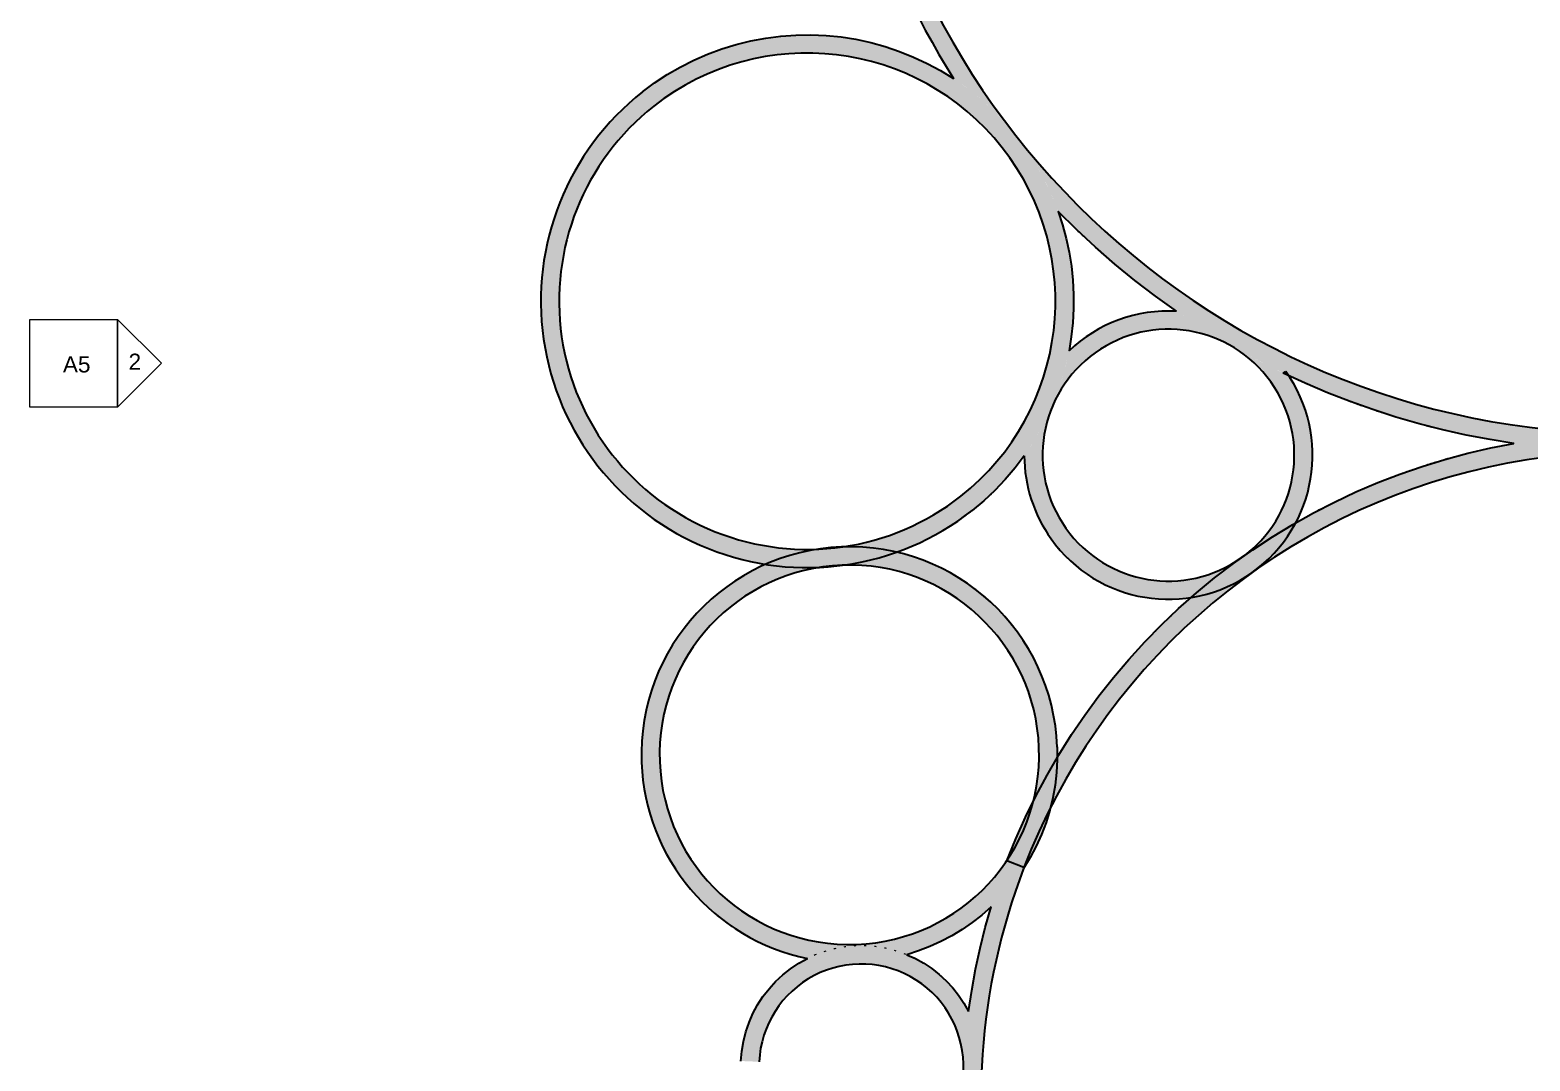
# Model space of a CAD drawing. Header units: inches. Extents: x -870 to 733, y -1250 to 961.
# Drawn here: x -870 to -48, y -378 to 187 of the extents above; entities that cross this region are included whole.
import ezdxf

# ---------------------------------------------------------------- set-up
doc = ezdxf.new("R2010")
doc.units = ezdxf.units.IN
doc.header["$MEASUREMENT"] = 0
for name, color, linetype, lineweight in [('A-ROOF', 132, 'Continuous', 13), ('A-WALL', 113, 'Continuous', 13), ('A-WALL-PATT', 111, 'Continuous', 13), ('G-ANNO-SYMB', 111, 'Continuous', 9)]:
    doc.layers.add(name, color=color, linetype=linetype, lineweight=lineweight)
doc.styles.add('Arial', font='arial.ttf', dxfattribs={"height": 8.851796})

# ---------------------------------------------------------------- blocks, each defined once
blk = doc.blocks.new('Elevation - Detail Number-164347-Level 1')
at = {"layer": 'G-ANNO-SYMB'}
for p, q in [((-0.25, -0.25), (-0.25, 0.25)), ((-0.25, 0.25), (0.25, 0.25)), ((0.25, 0.25), (0.25, -0.25)), ((0.25, -0.25), (-0.25, -0.25))]:
    blk.add_line(p, q, dxfattribs=at)
blk = doc.blocks.new('Elevation - Detail Number-164074-Level 1')
at = {"layer": 'G-ANNO-SYMB'}
for p, q in [((0, 0.25), (-0.25, 0)), ((0.25, 0), (0, 0.25)), ((-0.25, 0), (0.25, 0))]:
    blk.add_line(p, q, dxfattribs=at)

msp = doc.modelspace()

# ---------------------------------------------------------------- hatches: boundary and pattern name
at = {"layer": 'A-WALL-PATT'}
for points in [[(-56.94, -39.5), (-44.45, -37.54), (-31.91, -36.01), (-19.32, -34.92), (-6.7, -34.26), (5.93, -34.05), (-8.65, -33.8), (-23.21, -33.05), (-37.74, -31.81), (-52.21, -30.07), (-66.62, -27.84), (-80.95, -25.11), (-95.17, -21.9), (-109.27, -18.21), (-123.24, -14.04), (-137.06, -9.39), (-150.72, -4.27), (-164.19, 1.31), (-177.46, 7.34), (-190.52, 13.83), (-203.35, 20.76), (-215.93, 28.12), (-228.26, 35.9), (-240.31, 44.11), (-252.08, 52.72), (-263.54, 61.73), (-274.7, 71.12), (-285.52, 80.89), (-296, 91.02), (-306.14, 101.5), (-315.95, 112.38), (-325.3, 123.48), (-334.31, 134.95), (-342.92, 146.71), (-351.12, 158.77), (-358.91, 171.09), (-366.27, 183.68), (-373.2, 196.51), (-379.68, 209.57), (-385.72, 222.84), (-391.3, 236.31), (-396.42, 249.96), (-401.06, 263.78), (-405.24, 277.75), (-408.93, 291.86), (-412.14, 306.08), (-414.86, 320.4), (-417.09, 334.81), (-418.83, 349.29), (-420.07, 363.82), (-420.82, 378.38), (-421.07, 392.95), (-431.07, 392.95), (-430.83, 378.54), (-430.12, 364.14), (-428.93, 349.77), (-427.27, 335.45), (-425.14, 321.2), (-422.54, 307.02), (-419.47, 292.93), (-415.94, 278.95), (-411.95, 265.1), (-407.5, 251.38), (-402.61, 237.82), (-397.27, 224.43), (-391.49, 211.23), (-385.28, 198.22), (-378.64, 185.42), (-371.59, 172.85), (-364.12, 160.51), (-357.68, 156.03), (-351.02, 150.8), (-345.55, 146.05), (-339.91, 140.59), (-334.57, 134.83), (-329.55, 128.79), (-324.86, 122.49), (-320.51, 115.95), (-316.53, 109.19), (-312.91, 102.22), (-309.67, 95.06), (-306.82, 87.74), (-296.69, 77.69), (-286.23, 67.98), (-275.47, 58.61), (-264.4, 49.6), (-253.04, 40.96), (-241.41, 32.69), (-229.51, 24.8), (-217.36, 17.31), (-204.97, 10.22), (-192.36, 3.53), (-179.21, -2.88), (-166.52, -8.58), (-153.31, -14), (-139.94, -18.98), (-126.41, -23.52), (-112.74, -27.62), (-98.94, -31.28), (-85.03, -34.47), (-71.02, -37.22)], [(-353.94, -76.24), (-347.42, -70.79), (-341.23, -64.98), (-335.39, -58.81), (-329.92, -52.32), (-324.83, -45.51), (-320.15, -38.43), (-315.89, -31.08), (-312.06, -23.5), (-308.68, -15.71), (-305.76, -7.73), (-303.31, 0.4), (-301.33, 8.66), (-299.84, 17.02), (-298.84, 25.45), (-298.33, 33.93), (-298.31, 42.42), (-298.79, 50.9), (-299.76, 59.34), (-301.21, 67.7), (-303.16, 75.97), (-305.58, 84.11), (-308.46, 92.1), (-311.81, 99.9), (-315.61, 107.5), (-319.84, 114.86), (-324.49, 121.97), (-329.55, 128.79), (-335, 135.31), (-340.81, 141.5), (-346.98, 147.34), (-353.47, 152.81), (-360.44, 158), (-367.36, 162.58), (-374.71, 166.84), (-382.29, 170.67), (-390.08, 174.05), (-398.05, 176.97), (-406.19, 179.42), (-414.45, 181.39), (-422.81, 182.89), (-431.24, 183.89), (-439.72, 184.4), (-448.21, 184.42), (-456.69, 183.94), (-465.13, 182.97), (-473.49, 181.51), (-481.76, 179.57), (-489.9, 177.15), (-497.89, 174.26), (-505.69, 170.92), (-513.29, 167.12), (-520.65, 162.89), (-528.2, 157.91), (-534.58, 153.18), (-528.39, 145.32), (-521.79, 150.21), (-514.9, 154.68), (-507.76, 158.74), (-500.38, 162.35), (-492.8, 165.51), (-485.04, 168.21), (-477.13, 170.44), (-469.1, 172.18), (-460.98, 173.44), (-452.8, 174.2), (-444.59, 174.47), (-436.38, 174.24), (-428.2, 173.52), (-420.07, 172.3), (-412.04, 170.6), (-404.12, 168.41), (-396.34, 165.75), (-388.75, 162.62), (-381.35, 159.05), (-374.19, 155.03), (-367.28, 150.58), (-360.44, 145.56), (-354.32, 140.49), (-348.33, 134.87), (-342.68, 128.9), (-337.41, 122.61), (-332.48, 115.93), (-328.04, 109.11), (-323.99, 101.97), (-320.38, 94.59), (-317.21, 87.01), (-314.52, 79.25), (-312.29, 71.34), (-310.55, 63.31), (-309.29, 55.19), (-308.53, 47.01), (-308.26, 38.8), (-308.49, 30.59), (-309.21, 22.41), (-310.43, 14.28), (-312.13, 6.25), (-314.32, -1.67), (-316.98, -9.44), (-320.1, -17.04), (-323.68, -24.44), (-327.7, -31.6), (-332.48, -38.97), (-337, -45.14), (-342.24, -51.47), (-347.86, -57.46), (-353.82, -63.11), (-360.12, -68.38)], [(-440.31, -107.48), (-431.83, -107), (-423.39, -106.03), (-415.02, -104.57), (-406.76, -102.63), (-398.62, -100.21), (-390.63, -97.32), (-382.82, -93.98), (-375.23, -90.18), (-367.86, -85.95), (-360.44, -81.06), (-353.94, -76.24), (-360.12, -68.38), (-366.73, -73.27), (-373.62, -77.74), (-380.76, -81.8), (-388.4, -85.52), (-395.72, -88.57), (-403.48, -91.27), (-411.39, -93.5), (-419.42, -95.24), (-427.53, -96.5), (-435.71, -97.26), (-444.32, -97.52), (-452.14, -97.3), (-460.32, -96.58), (-468.44, -95.36), (-476.48, -93.66), (-484.4, -91.47), (-492.17, -88.81), (-499.77, -85.69), (-507.17, -82.11), (-514.33, -78.09), (-521.24, -73.65), (-528.2, -68.52), (-534.19, -63.55), (-540.19, -57.93), (-545.83, -51.96), (-551.11, -45.67), (-555.99, -39.06), (-560.47, -32.17), (-564.52, -25.03), (-568.14, -17.65), (-571.3, -10.07), (-574, -2.31), (-576.23, 5.6), (-577.97, 13.63), (-579.23, 21.75), (-579.99, 29.93), (-580.26, 38.14), (-580.03, 46.35), (-579.31, 54.53), (-578.09, 62.66), (-576.39, 70.69), (-574.2, 78.61), (-571.54, 86.38), (-568.41, 93.98), (-564.83, 101.38), (-560.82, 108.54), (-556.37, 115.45), (-551.52, 122.08), (-546.28, 128.4), (-540.66, 134.4), (-534.69, 140.05), (-528.39, 145.32), (-534.58, 153.18), (-541.1, 147.73), (-547.29, 141.92), (-553.13, 135.75), (-558.6, 129.26), (-563.68, 122.45), (-568.37, 115.37), (-572.63, 108.02), (-576.45, 100.44), (-579.83, 92.65), (-582.75, 84.67), (-585.21, 76.54), (-587.18, 68.28), (-588.67, 59.92), (-589.68, 51.49), (-590.19, 43.01), (-590.2, 34.52), (-589.73, 26.04), (-588.76, 17.6), (-587.3, 9.24), (-585.36, 0.97), (-582.94, -7.17), (-580.05, -15.16), (-576.7, -22.96), (-572.91, -30.56), (-568.68, -37.93), (-564.02, -45.03), (-558.97, -51.85), (-553.52, -58.37), (-547.7, -64.56), (-541.54, -70.4), (-535.04, -75.87), (-528.2, -80.98), (-521.16, -85.64), (-513.81, -89.9), (-506.23, -93.73), (-498.44, -97.11), (-490.46, -100.03), (-482.33, -102.48), (-474.07, -104.45), (-465.71, -105.95), (-457.28, -106.95), (-448.8, -107.46), (-444.32, -107.47)], [(-310.6, -91.79), (-302.47, -85.98), (-305.67, -81.08), (-308.44, -75.92), (-310.76, -70.54), (-312.62, -64.99), (-314, -59.29), (-314.89, -53.51), (-315.29, -47.66), (-315.15, -41.3), (-314.6, -35.98), (-313.52, -30.22), (-311.95, -24.58), (-309.91, -19.09), (-307.41, -13.8), (-304.47, -8.73), (-301.11, -3.93), (-297.35, 0.56), (-293.23, 4.72), (-288.77, 8.52), (-284, 11.92), (-278.97, 14.91), (-273.69, 17.46), (-268.22, 19.55), (-262.59, 21.17), (-256.85, 22.31), (-251.03, 22.96), (-245.17, 23.11), (-239.33, 22.77), (-233.53, 21.93), (-227.83, 20.6), (-222.26, 18.79), (-216.86, 16.52), (-211.67, 13.79), (-206.74, 10.64), (-202.09, 7.08), (-197.75, 3.14), (-193.77, -1.16), (-190.17, -5.77), (-183.37, -0.92), (-195.48, 5.13), (-207.39, 11.56), (-219.1, 18.35), (-230.59, 25.49), (-241.86, 33), (-247.73, 33.11), (-253.59, 32.79), (-259.41, 32.03), (-265.16, 30.84), (-270.8, 29.23), (-276.56, 27.1), (-281.66, 24.78), (-286.81, 21.96), (-291.73, 18.76), (-296.41, 15.21), (-300.8, 11.33), (-302.48, 3.63), (-304.56, -3.97), (-307.05, -11.44), (-309.94, -18.77), (-313.23, -25.93), (-316.89, -32.9), (-320.92, -39.66), (-325.32, -46.2), (-325.06, -52.28), (-324.33, -58.32), (-323.14, -64.28), (-321.5, -70.14), (-319.41, -75.85), (-316.89, -81.39), (-313.95, -86.71)], [(-246.96, -124.88), (-240.76, -124.68), (-234.59, -124), (-228.5, -122.84), (-222.51, -121.21), (-216.68, -119.11), (-211.02, -116.56), (-205.59, -113.57), (-200.4, -110.16), (-195.5, -106.36), (-190.91, -102.19), (-186.66, -97.67), (-182.78, -92.83), (-179.3, -87.7), (-176.22, -82.31), (-173.58, -76.7), (-171.38, -70.9), (-169.65, -64.94), (-168.39, -58.87), (-167.61, -52.71), (-167.32, -46.52), (-167.51, -40.32), (-168.19, -34.15), (-169.35, -28.06), (-170.99, -22.08), (-173.09, -16.24), (-175.64, -10.58), (-178.63, -5.15), (-182.03, 0.04), (-190.17, -5.77), (-186.97, -10.68), (-184.2, -15.84), (-181.88, -21.22), (-180.02, -26.77), (-178.63, -32.46), (-177.74, -38.25), (-177.34, -44.09), (-177.44, -49.95), (-178.03, -55.78), (-179.12, -61.53), (-180.69, -67.17), (-182.73, -72.66), (-185.23, -77.96), (-188.17, -83.03), (-191.53, -87.82), (-195.28, -92.32), (-199.41, -96.48), (-203.87, -100.27), (-208.63, -103.68), (-213.67, -106.67), (-218.94, -109.22), (-224.41, -111.31), (-230.04, -112.93), (-235.79, -114.07), (-241.61, -114.72), (-247.46, -114.87), (-253.31, -114.52), (-259.11, -113.68), (-264.81, -112.35), (-270.38, -110.55), (-275.78, -108.27), (-280.96, -105.55), (-285.9, -102.4), (-290.55, -98.84), (-294.88, -94.89), (-298.86, -90.6), (-302.47, -85.98), (-310.6, -91.79), (-306.8, -96.7), (-302.63, -101.29), (-298.11, -105.53), (-293.27, -109.41), (-288.14, -112.9), (-282.75, -115.98), (-277.14, -118.62), (-271.34, -120.81), (-265.38, -122.54), (-259.31, -123.8), (-253.15, -124.58), (-248.6, -124.8)], [(-325.49, -271.83), (-320.49, -259.5), (-315.04, -247.37), (-309.13, -235.45), (-302.78, -223.76), (-295.99, -212.32), (-288.79, -201.14), (-281.17, -190.24), (-273.14, -179.63), (-264.72, -169.33), (-255.93, -159.35), (-246.76, -149.7), (-237.24, -140.41), (-227.38, -131.48), (-217.2, -122.93), (-206.69, -114.76), (-195.89, -107), (-184.81, -99.64), (-173.46, -92.71), (-161.86, -86.2), (-149.14, -79.73), (-137.96, -74.51), (-125.7, -69.35), (-113.26, -64.65), (-100.64, -60.42), (-87.88, -56.67), (-74.99, -53.39), (-61.98, -50.6), (-48.88, -48.3), (-35.7, -46.49), (-22.46, -45.18), (-9.19, -44.37), (4.11, -44.05), (17.41, -44.23), (31.01, -44.94), (43.95, -46.09), (57.15, -47.76), (70.27, -49.92), (83.31, -52.58), (96.23, -55.72), (109.03, -59.35), (121.69, -63.45), (134.18, -68.02), (146.49, -73.06), (158.61, -78.55), (170.51, -84.5), (182.17, -90.88), (193.6, -97.7), (204.75, -104.95), (215.63, -112.6), (226.22, -120.66), (236.37, -128.96), (236.24, -128.82), (232.29, -123.98), (228.6, -118.95), (225.18, -113.74), (222.03, -108.35), (219.16, -102.81), (208.76, -95.59), (198.12, -88.74), (187.25, -82.27), (176.16, -76.17), (164.86, -70.46), (153.37, -65.15), (141.71, -60.24), (129.88, -55.74), (117.9, -51.65), (105.79, -47.97), (93.56, -44.72), (81.22, -41.9), (68.8, -39.5), (56.31, -37.54), (43.77, -36.01), (31.01, -34.91), (18.56, -34.26), (5.93, -34.05), (-6.7, -34.26), (-19.32, -34.92), (-31.91, -36.01), (-44.45, -37.54), (-56.94, -39.5), (-69.68, -41.96), (-82.32, -44.88), (-94.86, -48.24), (-107.27, -52.04), (-119.53, -56.29), (-131.64, -60.96), (-143.57, -66.07), (-155.31, -71.59), (-166.85, -77.53), (-178.17, -83.88), (-189.26, -90.62), (-200.1, -97.76), (-210.68, -105.27), (-220.99, -113.16), (-231.01, -121.41), (-240.73, -130.01), (-250.14, -138.94), (-259.23, -148.21), (-267.98, -157.8), (-276.38, -167.69), (-284.43, -177.87), (-292.11, -188.33), (-299.41, -199.06), (-306.32, -210.04), (-312.85, -221.26), (-319.31, -233.41), (-324.67, -244.36), (-329.96, -256.21), (-334.83, -268.25)], [(-535.11, -214.33), (-525.12, -213.95), (-525.14, -206.85), (-524.68, -199.77), (-523.73, -192.73), (-522.31, -185.77), (-520.41, -178.93), (-518.06, -172.23), (-515.25, -165.71), (-512, -159.39), (-508.33, -153.31), (-504.25, -147.5), (-499.79, -141.98), (-494.96, -136.77), (-489.78, -131.91), (-484.29, -127.41), (-478.5, -123.3), (-472.28, -119.5), (-466.15, -116.3), (-459.64, -113.45), (-452.96, -111.05), (-446.13, -109.12), (-439.18, -107.65), (-432.15, -106.66), (-425.06, -106.15), (-417.96, -106.13), (-410.88, -106.59), (-403.84, -107.54), (-396.88, -108.96), (-390.04, -110.86), (-383.34, -113.21), (-376.81, -116.02), (-370.5, -119.27), (-364.42, -122.94), (-358.61, -127.02), (-353.08, -131.48), (-347.88, -136.31), (-343.02, -141.49), (-338.52, -146.98), (-334.4, -152.77), (-330.7, -158.83), (-327.41, -165.12), (-324.56, -171.63), (-322.16, -178.31), (-320.22, -185.14), (-318.76, -192.09), (-317.77, -199.12), (-317.26, -206.21), (-307.27, -205.83), (-307.79, -198.39), (-308.8, -191), (-310.29, -183.69), (-312.25, -176.49), (-314.68, -169.44), (-317.56, -162.56), (-320.89, -155.89), (-324.65, -149.44), (-328.83, -143.26), (-333.39, -137.36), (-338.34, -131.78), (-343.64, -126.52), (-349.27, -121.63), (-355.21, -117.12), (-361.43, -113), (-367.91, -109.3), (-374.61, -106.03), (-381.52, -103.21), (-388.59, -100.84), (-395.81, -98.94), (-403.13, -97.52), (-410.53, -96.58), (-417.98, -96.13), (-425.44, -96.16), (-432.88, -96.68), (-440.27, -97.69), (-447.58, -99.18), (-454.78, -101.14), (-461.83, -103.57), (-468.71, -106.46), (-475.38, -109.79), (-481.83, -113.55), (-488.01, -117.72), (-493.91, -122.29), (-499.49, -127.23), (-504.75, -132.53), (-509.64, -138.16), (-514.15, -144.1), (-518.27, -150.32), (-521.97, -156.8), (-525.24, -163.5), (-528.2, -170.83), (-530.43, -177.48), (-532.33, -184.7), (-533.75, -192.02), (-534.69, -199.42), (-535.14, -206.87)], [(-444.17, -321.74), (-439.05, -319.45), (-433.75, -317.6), (-428.32, -316.21), (-422.78, -315.28), (-417.19, -314.83), (-411.58, -314.86), (-405.99, -315.36), (-400.47, -316.33), (-395.04, -317.77), (-389.76, -319.66), (-383.37, -317.63), (-377.11, -315.22), (-371, -312.44), (-365.07, -309.31), (-359.33, -305.84), (-353.8, -302.03), (-348.51, -297.91), (-343.47, -293.48), (-338.55, -288.61), (-333.93, -283.45), (-329.64, -278.01), (-325.38, -271.83), (-322.04, -266.34), (-318.77, -260.14), (-315.89, -253.76), (-313.4, -247.2), (-311.32, -240.51), (-309.61, -233.41), (-308.42, -226.8), (-307.61, -219.84), (-307.22, -212.84), (-307.27, -205.83), (-317.26, -206.21), (-317.24, -213.31), (-317.7, -220.39), (-318.65, -227.43), (-320.07, -234.39), (-321.96, -241.23), (-324.32, -247.93), (-327.13, -254.46), (-330.38, -260.77), (-334.05, -266.85), (-338.13, -272.66), (-342.59, -278.19), (-347.42, -283.39), (-352.6, -288.25), (-358.09, -292.75), (-363.88, -296.87), (-369.94, -300.57), (-376.23, -303.86), (-382.74, -306.71), (-389.42, -309.11), (-396.25, -311.05), (-403.2, -312.51), (-410.23, -313.5), (-417.32, -314.01), (-424.42, -314.03), (-431.5, -313.57), (-438.54, -312.62), (-445.5, -311.2), (-452.34, -309.31), (-459.04, -306.95), (-465.56, -304.14), (-472.28, -300.65), (-477.96, -297.22), (-483.77, -293.14), (-489.29, -288.68), (-494.5, -283.85), (-499.36, -278.67), (-503.86, -273.18), (-507.97, -267.39), (-511.68, -261.33), (-514.97, -255.04), (-517.82, -248.53), (-520.22, -241.85), (-522.15, -235.02), (-523.62, -228.07), (-524.61, -221.04), (-525.12, -213.95), (-535.11, -214.33), (-534.61, -221.53), (-533.66, -228.69), (-532.26, -235.77), (-530.41, -242.76), (-528.12, -249.61), (-525.4, -256.3), (-522.27, -262.8), (-518.72, -269.1), (-514.79, -275.15), (-510.48, -280.95), (-505.82, -286.46), (-500.81, -291.67), (-495.49, -296.55), (-489.86, -301.08), (-483.96, -305.24), (-477.81, -309.03), (-471.43, -312.41), (-464.85, -315.39), (-458.1, -317.94), (-451.19, -320.06), (-444.32, -321.7)], [(4.32, -764.04), (17.72, -763.85), (31.11, -763.18), (44.46, -762.01), (57.76, -760.35), (70.99, -758.2), (84.13, -755.57), (97.17, -752.46), (110.08, -748.87), (122.85, -744.81), (135.47, -740.29), (147.91, -735.3), (160.16, -729.86), (172.2, -723.98), (184.01, -717.65), (195.59, -710.9), (206.91, -703.73), (217.96, -696.14), (228.73, -688.16), (239.19, -679.79), (249.34, -671.03), (252.56, -663.68), (256.53, -656.05), (260.33, -649.65), (264.85, -643.02), (269.77, -636.68), (275.08, -630.66), (280.74, -624.98), (286.75, -619.65), (293.07, -614.71), (299.68, -610.16), (306.56, -606.04), (313.71, -595.26), (320.46, -584.23), (326.83, -572.97), (332.78, -561.5), (338.33, -549.82), (343.47, -537.95), (348.17, -525.91), (352.45, -513.7), (355.45, -504.22), (358.19, -494.65), (360.66, -485.01), (351.71, -484.22), (352.56, -476.93), (353.83, -469.7), (355.5, -462.55), (357.57, -455.51), (360.04, -448.6), (362.89, -441.83), (366.12, -435.24), (369.71, -428.84), (370.39, -418.92), (370.79, -408.99), (370.93, -399.05), (360.93, -399.05), (360.68, -412.29), (359.94, -425.51), (358.71, -438.69), (356.99, -451.82), (354.77, -464.88), (352.08, -477.84), (348.9, -490.7), (345.24, -503.42), (341.11, -516.01), (336.51, -528.43), (331.4, -540.78), (325.95, -552.71), (320, -564.54), (313.61, -576.13), (306.79, -587.48), (299.55, -598.57), (291.91, -609.39), (283.86, -619.91), (275.43, -630.12), (266.63, -640.01), (257.46, -649.56), (247.94, -658.77), (238.08, -667.61), (227.91, -676.09), (217.42, -684.17), (206.64, -691.86), (195.58, -699.14), (184.25, -706.01), (172.68, -712.44), (160.88, -718.45), (148.86, -724), (136.64, -729.11), (124.24, -733.75), (111.67, -737.93), (98.96, -741.64), (86.12, -744.87), (73.16, -747.62), (60.12, -749.89), (46.99, -751.66), (33.82, -752.95), (20.6, -753.74), (7.36, -754.04), (-5.88, -753.85), (-19.11, -753.16), (-32.3, -751.98), (-45.43, -750.31), (-58.5, -748.15), (-71.47, -745.5), (-84.34, -742.38), (-97.08, -738.77), (-109.68, -734.69), (-122.12, -730.15), (-134.38, -725.14), (-146.44, -719.68), (-158.3, -713.78), (-169.92, -707.43), (-181.3, -700.66), (-192.67, -693.29), (-203.26, -685.86), (-213.81, -677.86), (-224.06, -669.47), (-233.98, -660.71), (-243.57, -651.58), (-252.82, -642.1), (-261.7, -632.28), (-270.22, -622.13), (-278.34, -611.68), (-286.08, -600.93), (-293.4, -589.9), (-300.31, -578.6), (-306.8, -567.06), (-312.84, -555.28), (-318.45, -543.28), (-323.6, -531.08), (-328.3, -518.7), (-332.53, -506.15), (-336.29, -493.45), (-339.57, -480.62), (-342.37, -467.68), (-344.69, -454.64), (-346.52, -441.53), (-347.86, -428.35), (-348.7, -415.14), (-349.06, -401.9), (-348.92, -388.66), (-348.28, -375.43), (-347.16, -362.24), (-345.47, -348.68), (-343.43, -336.02), (-340.84, -323.04), (-337.76, -310.16), (-334.21, -297.4), (-330.18, -284.78), (-325.68, -272.33), (-329.64, -278.01), (-333.93, -283.45), (-338.55, -288.61), (-343.47, -293.48), (-346.69, -304.78), (-349.54, -316.17), (-352.02, -327.65), (-354.13, -339.2), (-355.87, -350.82), (-357.14, -361.58), (-358.09, -372.39), (-358.73, -383.21), (-359.04, -394.05), (-359.02, -404.9), (-358.69, -415.74), (-358.09, -425.79), (-357.21, -435.83), (-356.06, -445.83), (-352.86, -449.09), (-349.99, -452.64), (-347.47, -456.45), (-345.32, -460.47), (-343.56, -464.69), (-342.21, -469.05), (-341.28, -473.52), (-340.78, -478.06), (-340.71, -482.62), (-341.08, -487.17), (-341.88, -491.67), (-343.1, -496.07), (-344.74, -500.33), (-340.78, -513.13), (-336.36, -525.79), (-331.48, -538.27), (-326.14, -550.56), (-320.35, -562.65), (-314.12, -574.52), (-307.47, -586.15), (-300.39, -597.53), (-292.89, -608.64), (-285, -619.47), (-276.56, -630.18), (-268.04, -640.22), (-259, -650.12), (-249.6, -659.67), (-239.86, -668.88), (-229.79, -677.72), (-219.4, -686.19), (-208.42, -694.47), (-197.73, -701.95), (-186.47, -709.22), (-174.95, -716.07), (-163.19, -722.5), (-151.2, -728.49), (-139, -734.04), (-126.61, -739.13), (-114.03, -743.77), (-101.3, -747.94), (-88.41, -751.64), (-75.41, -754.87), (-62.29, -757.61), (-49.08, -759.88), (-35.79, -761.65), (-22.45, -762.94), (-9.08, -763.74)], [(-358.73, -383.21), (-358.09, -372.39), (-357.14, -361.58), (-355.87, -350.82), (-358.62, -345.95), (-361.77, -341.33), (-365.3, -336.99), (-369.18, -332.97), (-373.39, -329.29), (-377.9, -325.98), (-382.67, -323.06), (-387.67, -320.56), (-392.86, -318.49), (-398.21, -316.87), (-403.68, -315.71), (-409.23, -315.01), (-414.81, -314.78), (-420.4, -315.03), (-425.94, -315.75), (-431.41, -316.94), (-436.75, -318.58), (-441.94, -320.68), (-446.92, -323.2), (-451.68, -326.14), (-456.17, -329.46), (-460.37, -333.16), (-464.24, -337.2), (-467.75, -341.55), (-470.88, -346.18), (-473.6, -351.06), (-475.91, -356.16), (-477.77, -361.43), (-479.18, -366.84), (-480.13, -372.35), (-480.61, -377.92), (-470.62, -378.35), (-470.16, -373.2), (-469.22, -368.11), (-467.82, -363.14), (-465.97, -358.31), (-463.67, -353.67), (-460.96, -349.27), (-457.86, -345.13), (-454.38, -341.3), (-450.57, -337.8), (-446.45, -334.67), (-442.06, -331.94), (-437.04, -329.46), (-432.62, -327.74), (-427.65, -326.31), (-422.57, -325.34), (-417.42, -324.85), (-412.24, -324.84), (-407.09, -325.3), (-402.01, -326.23), (-397.03, -327.64), (-392.2, -329.49), (-387.56, -331.78), (-383.16, -334.49), (-379.02, -337.6), (-375.19, -341.07), (-371.69, -344.89), (-368.56, -349.01), (-365.83, -353.4), (-363.51, -358.02), (-361.63, -362.84), (-360.2, -367.81), (-359.23, -372.89), (-358.74, -378.04)]]:
    msp.add_hatch(color=256, dxfattribs=at).paths.add_polyline_path(points, flags=0)

# ---------------------------------------------------------------- linework, layer by layer
at = {"layer": 'A-ROOF'}
for p, q in [((-180.41, -2.33), (-179.98, -2.53)), ((-169.96, -7.09), (-170.3, -6.93)), ((-156.56, -12.71), (-156.87, -12.59)), ((-142.98, -17.89), (-143.25, -17.79)), ((-129.24, -22.61), (-129.47, -22.54)), ((-115.35, -26.88), (-115.54, -26.82)), ((-101.33, -30.68), (-101.47, -30.64)), ((-87.19, -34.01), (-87.28, -33.99)), ((-71.13, -37.2), (-71.02, -37.22)), ((-64.17, -40.84), (-63.72, -40.75)), ((-81.97, -44.79), (-81.79, -44.74)), ((-69.06, -41.83), (-68.96, -41.81)), ((-137.42, -63.37), (-137.08, -63.23)), ((-124.69, -58.22), (-124.64, -58.2)), ((-149.73, -68.9), (-149.23, -68.66))]:
    msp.add_line(p, q, dxfattribs=at)
for centre, radius, start, end in [((5.93, 392.95), 437, 208.69916, 209.61859), ((5.93, 392.95), 437, 210.61269, 211.53332), ((5.93, 392.95), 437, 224.41039, 225.23695), ((5.93, 392.95), 437, 226.31455, 227.16572), ((5.93, 392.95), 437, 228.21877, 229.08586), ((5.93, 392.95), 437, 230.12305, 231.00113), ((5.93, 392.95), 437, 232.02741, 232.9134), ((-246.32, -45.88), 79, 92.66185, 94.63436), ((5.93, 392.95), 437, 233.93186, 234.82368), ((-246.32, -45.88), 79, 88.25342, 90.24811), ((-246.32, -45.88), 79, 116.05328, 116.57274), ((-246.32, -45.88), 79, 110.64937, 112.1709), ((-246.32, -45.88), 79, 106.01927, 107.78772), ((-246.32, -45.88), 79, 101.52667, 103.40399), ((-246.32, -45.88), 79, 97.08283, 99.01958), ((-246.32, -45.88), 79, 125.31923, 127.03676), ((-246.32, -45.88), 79, 120.9362, 122.31308), ((-246.32, -45.88), 79, 129.70279, 131.55495), ((-246.32, -45.88), 79, 32.2118, 33.45531), ((-246.32, -45.88), 79, 27.76435, 30.07466), ((5.93, 392.95), 437, 245.81784, 246.70158), ((-246.32, -45.88), 79, 23.31645, 25.62863), ((5.93, 392.95), 437, 247.7036, 248.58), ((-246.32, -45.88), 79, 18.868, 21.18278), ((-246.32, -45.88), 79, 14.41891, 16.73708), ((5.93, 392.95), 437, 249.59162, 250.45842), ((5.93, 392.95), 437, 251.48314, 252.33683), ((-246.32, -45.88), 79, 9.969, 12.29153), ((5.93, 392.95), 437, 253.38051, 254.21525), ((5.93, 392.95), 437, 255.28871, 256.09366), ((-246.32, -45.88), 79, 5.51809, 7.8461), ((5.93, 392.95), 437, 257.22077, 257.97208), ((5.93, -399.05), 365, 99.91774, 101.94044), ((-444.26, 38.47), 146, 322.88553, 324.55412), ((-246.32, -45.88), 79, 1.06589, 3.40078), ((-246.32, -45.88), 79, 356.61202, 358.95555), ((5.93, -399.05), 365, 104.77193, 105.98584), ((5.93, -399.05), 365, 105.58502, 105.97172), ((5.93, -399.05), 365, 102.6145, 103.96314), ((5.93, -399.05), 365, 103.1776, 103.40674), ((-444.26, 38.47), 146, 319.53281, 321.42025), ((-246.32, -45.88), 79, 352.15593, 354.51041), ((5.93, -399.05), 365, 108.90699, 110.03125), ((5.93, -399.05), 365, 106.8523, 108.00854), ((-444.26, 38.47), 146, 312.61784, 314.8188), ((-444.26, 38.47), 146, 316.13819, 318.11952), ((-246.32, -45.88), 79, 343.23326, 345.62037), ((-246.32, -45.88), 79, 347.69678, 350.06536), ((5.93, -399.05), 365, 112.98673, 114.07668), ((5.93, -399.05), 365, 110.95, 112.05397), ((-444.26, 38.47), 146, 308.2174, 311.51809), ((-246.32, -45.88), 79, 338.76322, 341.17545), ((5.93, -399.05), 365, 117.0502, 118.12213), ((5.93, -399.05), 365, 115.01969, 116.09941), ((-444.26, 38.47), 146, 304.99515, 308.2174), ((5.93, -399.05), 365, 119.07904, 119.9959), ((-246.32, -45.88), 79, 334.28274, 336.73058), ((5.93, -399.05), 365, 119.31298, 119.44211), ((5.93, -399.05), 365, 117.23688, 117.347), ((-444.26, 38.47), 146, 298.54822, 300.49494), ((-444.26, 38.47), 146, 301.77216, 303.92714), ((-246.32, -45.88), 79, 332.02768, 332.28577), ((-444.26, 38.47), 146, 289.60476, 290.66634), ((-444.26, 38.47), 146, 292.09622, 293.91654), ((-444.26, 38.47), 146, 295.32305, 297.18531), ((-246.32, -45.88), 79, 220.0725, 221.56041), ((-421.19, -210.08), 114, 75.07711, 76.85875), ((-421.19, -210.08), 114, 71.33141, 73.25394), ((-421.19, -210.08), 114, 67.58542, 69.51082), ((-421.19, -210.08), 114, 63.83908, 65.76769), ((-246.32, -45.88), 79, 224.60883, 226.37979), ((-246.32, -45.88), 79, 229.09084, 231.02705), ((-421.19, -210.08), 114, 60.09232, 62.02457), ((-421.19, -210.08), 114, 56.34506, 58.28145), ((-246.32, -45.88), 79, 233.60906, 235.61694), ((-246.32, -45.88), 79, 238.12728, 240.18075), ((-421.19, -210.08), 114, 52.59718, 54.53833), ((-421.19, -210.08), 114, 48.84853, 50.79521), ((-246.32, -45.88), 79, 242.6455, 244.73051), ((-246.32, -45.88), 79, 247.16373, 249.27185), ((-246.32, -45.88), 79, 251.68196, 253.80774), ((-246.32, -45.88), 79, 256.20019, 258.3399), ((-421.19, -210.08), 114, 45.09892, 47.05209), ((-246.32, -45.88), 79, 260.71842, 262.8694), ((-246.32, -45.88), 79, 265.23665, 267.39692), ((5.93, -399.05), 365, 132.7925, 133.83992), ((-246.32, -45.88), 79, 269.75489, 271.92295), ((-246.32, -45.88), 79, 274.27313, 276.44781), ((5.93, -399.05), 365, 131.07647, 131.81887), ((5.93, -399.05), 365, 131.0589, 131.265), ((-246.32, -45.88), 79, 278.79137, 279.04469), ((-421.19, -210.08), 114, 41.34807, 43.30897), ((-421.19, -210.08), 114, 37.59559, 39.56585), ((5.93, -399.05), 365, 133.05893, 133.32795), ((-421.19, -210.08), 114, 33.8409, 35.82273), ((5.93, -399.05), 365, 134.81169, 135.8613), ((5.93, -399.05), 365, 135.14122, 135.39136), ((-421.19, -210.08), 114, 30.08312, 32.07961), ((-421.19, -210.08), 114, 26.32083, 28.33648), ((5.93, -399.05), 365, 136.83086, 137.88307), ((5.93, -399.05), 365, 137.22421, 137.45534), ((-421.19, -210.08), 114, 22.55155, 24.59336), ((5.93, -399.05), 365, 138.85001, 139.90534), ((5.93, -399.05), 365, 139.3081, 139.52006), ((-421.19, -210.08), 114, 18.77064, 20.85024), ((5.93, -399.05), 365, 140.86916, 141.92824), ((5.93, -399.05), 365, 141.39322, 141.58578), ((-421.19, -210.08), 114, 14.96813, 17.10712), ((5.93, -399.05), 365, 142.88829, 143.95198), ((-421.19, -210.08), 114, 9.60705, 13.34326), ((5.93, -399.05), 365, 143.48006, 143.65284), ((5.93, -399.05), 365, 144.90741, 145.97684), ((5.93, -399.05), 365, 145.56941, 145.72182), ((5.93, -399.05), 365, 146.92651, 148.00326), ((5.93, -399.05), 365, 147.66263, 147.79364), ((-421.19, -210.08), 114, 359.29034, 2.13464), ((5.93, -399.05), 365, 148.94561, 149.07991), ((-421.19, -210.08), 114, 185.82574, 187.05485), ((-421.19, -210.08), 114, 189.51692, 190.99102), ((-421.19, -210.08), 114, 193.20818, 194.78661), ((-421.19, -210.08), 114, 196.89952, 198.53534), ((-421.19, -210.08), 114, 342.29905, 343.92665), ((-421.19, -210.08), 114, 200.59097, 202.26277), ((-421.19, -210.08), 114, 338.63711, 340.28194), ((-421.19, -210.08), 114, 204.28252, 205.97874), ((-421.19, -210.08), 114, 331.33119, 332.98632), ((-421.19, -210.08), 114, 334.98195, 336.63539), ((-421.19, -210.08), 114, 207.9742, 209.68782), ((-421.19, -210.08), 114, 211.66602, 213.39244), ((-421.19, -210.08), 114, 327.68301, 329.33389), ((-421.19, -210.08), 114, 215.358, 217.09402), ((-421.19, -210.08), 114, 219.05016, 220.79342), ((-421.19, -210.08), 114, 222.74253, 224.49121), ((-421.19, -210.08), 114, 226.43513, 228.18778), ((-421.19, -210.08), 114, 230.12802, 231.88339), ((-421.19, -210.08), 114, 233.82124, 235.57825), ((-421.19, -210.08), 114, 237.51484, 239.2725), ((-421.19, -210.08), 114, 241.20892, 242.96625), ((-421.19, -210.08), 114, 244.90357, 246.65958), ((-421.19, -210.08), 114, 248.59892, 250.35257), ((-421.19, -210.08), 114, 252.29516, 254.04526), ((-414.67, -380.78), 66, 111.99368, 112.96954), ((-414.67, -380.78), 66, 107.12747, 108.10112), ((-414.67, -380.78), 66, 102.26205, 103.23271), ((-414.67, -380.78), 66, 97.39729, 98.36429), ((-414.67, -380.78), 66, 92.53307, 93.49588), ((-414.67, -380.78), 66, 87.66931, 88.62747), ((-414.67, -380.78), 66, 82.80593, 83.75905), ((-414.67, -380.78), 66, 77.94288, 78.89064), ((-414.67, -380.78), 66, 73.08012, 74.02222), ((-414.67, -380.78), 66, 68.21759, 69.15381), ((-414.67, -380.78), 66, 66.77701, 67.82615), ((-414.67, -380.78), 66, 126.59943, 128.86517), ((-414.67, -380.78), 66, 121.72935, 124.05375), ((-421.19, -210.08), 114, 255.99252, 257.7377), ((-414.67, -380.78), 66, 116.86089, 119.19374), ((-414.67, -380.78), 66, 62.06314, 64.66366), ((-414.67, -380.78), 66, 63.35529, 64.53664), ((-414.67, -380.78), 66, 57.34363, 59.94548), ((-414.67, -380.78), 66, 58.49317, 59.81639), ((-414.67, -380.78), 66, 52.61538, 55.23252), ((-414.67, -380.78), 66, 53.63121, 55.1005), ((-414.67, -380.78), 66, 136.34667, 138.5949), ((-414.67, -380.78), 66, 131.47162, 133.73003), ((-414.67, -380.78), 66, 47.87255, 50.52314), ((-414.67, -380.78), 66, 48.7694, 50.38769), ((-414.67, -380.78), 66, 43.10263, 45.81633), ((-414.67, -380.78), 66, 43.90773, 45.67714), ((-414.67, -380.78), 66, 146.11067, 148.32463), ((-414.67, -380.78), 66, 141.22574, 143.45976), ((-414.67, -380.78), 66, 38.27309, 41.11143), ((-414.67, -380.78), 66, 39.04617, 40.96831), ((-414.67, -380.78), 66, 33.26469, 36.40798), ((-414.67, -380.78), 66, 34.18471, 36.26082), ((-414.67, -380.78), 66, 151.00467, 153.18949), ((-414.67, -380.78), 66, 31.56787, 31.71361), ((-414.67, -380.78), 66, 27.0042, 31.70564), ((-414.67, -380.78), 66, 29.32335, 31.54064)]:
    msp.add_arc(centre, radius, start, end, dxfattribs=at)
at = {"layer": 'A-WALL'}
for p, q in [((-364.12, 160.51), (-364.04, 160.38)), ((-306.93, 87.85), (-306.82, 87.74)), ((-300.8, 11.33), (-300.87, 11.26)), ((-389.86, -319.69), (-389.76, -319.66)), ((-444.17, -321.74), (-444.07, -321.76))]:
    msp.add_line(p, q, dxfattribs=at)
at = {"layer": 'A-WALL', "lineweight": 30}
for p, q in [((-183.37, -0.92), (-182.03, 0.04)), ((-325.49, -271.83), (-334.83, -268.25))]:
    msp.add_line(p, q, dxfattribs=at)
at = {"layer": 'A-WALL', "lineweight": 30, "flags": 128}
for points in [[(-534.58, 153.18), (-527.93, 158.11), (-521.01, 162.67), (-513.85, 166.82), (-506.46, 170.56), (-498.87, 173.87), (-491.1, 176.75), (-483.19, 179.18), (-475.15, 181.16), (-467.01, 182.69), (-458.79, 183.74), (-450.53, 184.33), (-442.25, 184.46), (-433.98, 184.11), (-425.74, 183.29), (-417.56, 182.01), (-409.46, 180.26), (-401.48, 178.06), (-393.63, 175.41), (-385.95, 172.32), (-378.46, 168.8), (-371.17, 164.86), (-364.12, 160.51)], [(-306.82, 87.74), (-304.4, 80.38), (-302.37, 72.89), (-300.75, 65.31), (-299.52, 57.65), (-298.71, 49.94), (-298.31, 42.19), (-298.31, 34.44), (-298.73, 26.69), (-299.56, 18.98), (-300.8, 11.33)], [(-241.86, 33), (-253.41, 41.23), (-264.68, 49.83), (-275.67, 58.79), (-286.37, 68.1), (-296.76, 77.76), (-306.82, 87.74)], [(-56.94, -39.5), (-70.04, -37.39), (-83.07, -34.89), (-96.02, -31.99), (-108.87, -28.7), (-121.62, -25.02), (-134.25, -20.95), (-146.75, -16.5), (-159.11, -11.68), (-171.32, -6.48), (-183.37, -0.92)], [(-334.83, -268.25), (-329.96, -256.21), (-324.67, -244.36), (-318.97, -232.71), (-312.85, -221.26), (-306.32, -210.04), (-299.41, -199.06), (-292.11, -188.33), (-284.43, -177.87), (-276.38, -167.69), (-267.98, -157.8), (-259.23, -148.21), (-250.14, -138.94), (-240.73, -130.01), (-231.01, -121.41), (-220.99, -113.16), (-210.68, -105.27), (-200.1, -97.76), (-189.26, -90.62), (-178.17, -83.88), (-166.85, -77.53), (-155.31, -71.59), (-143.57, -66.07), (-131.64, -60.96), (-119.53, -56.29), (-107.27, -52.04), (-94.86, -48.24), (-82.32, -44.88), (-69.68, -41.96), (-56.94, -39.5)], [(-325.32, -46.2), (-330.34, -52.84), (-335.73, -59.19), (-341.47, -65.21), (-347.54, -70.9), (-353.94, -76.24)], [(-307.27, -205.83), (-307.22, -212.84), (-307.61, -219.84), (-308.42, -226.8), (-309.66, -233.7), (-311.32, -240.51), (-313.4, -247.2), (-315.89, -253.76), (-318.77, -260.14), (-322.04, -266.34), (-325.68, -272.33)], [(-343.47, -293.48), (-348.51, -297.91), (-353.8, -302.03), (-359.33, -305.84), (-365.07, -309.31), (-371, -312.44), (-377.11, -315.22), (-383.37, -317.63), (-389.76, -319.66)], [(-355.87, -350.82), (-354.13, -339.2), (-352.02, -327.65), (-349.54, -316.17), (-346.69, -304.78), (-343.47, -293.48)], [(-389.76, -319.66), (-385.01, -321.83), (-380.44, -324.36), (-376.08, -327.24), (-371.97, -330.46), (-368.12, -333.99), (-364.57, -337.82), (-361.33, -341.92), (-358.42, -346.26), (-355.87, -350.82)], [(-480.61, -377.92), (-480.16, -372.54), (-479.26, -367.21), (-477.94, -361.98), (-476.19, -356.87), (-474.03, -351.92), (-471.47, -347.16), (-468.53, -342.63), (-465.23, -338.35), (-461.59, -334.36), (-457.64, -330.68), (-453.4, -327.34), (-448.9, -324.35), (-444.17, -321.74)]]:
    msp.add_lwpolyline(points, dxfattribs=at)
at = {"layer": 'A-WALL', "lineweight": 30}
for centre, radius, start, end in [((5.93, 392.95), 437, 180, 212.13419), ((5.93, 392.95), 427, 180, 270), ((-444.26, 38.47), 136, 308.2174, 128.2174), ((-444.26, 38.47), 146, 128.2174, 308.2174), ((-444.26, 38.47), 136, 128.2174, 308.2174), ((-246.32, -45.88), 79, 86.76276, 133.60584), ((-246.32, -45.88), 69, 35.53618, 215.53618), ((-246.32, -45.88), 79, 215.53618, 35.53618), ((-246.32, -45.88), 69, 215.53618, 35.53618), ((5.93, -399.05), 355, 49.49819, 159.00091), ((-246.32, -45.88), 79, 180.23349, 215.53618), ((-421.19, -210.08), 114, 2.13464, 182.13464), ((-421.19, -210.08), 104, 2.13464, 182.13464), ((-421.19, -210.08), 104, 182.13464, 2.13464), ((-421.19, -210.08), 114, 182.13464, 258.37043), ((5.93, -399.05), 355, 159.08709, 360), ((-414.67, -380.78), 56, 357.51381, 177.51381)]:
    msp.add_arc(centre, radius, start, end, dxfattribs=at)

# ---------------------------------------------------------------- block references
at = {"layer": 'G-ANNO-SYMB', "xscale": 95.99999999999994, "yscale": 95.99999999999994, "zscale": 95.99999999999994}
msp.add_blockref('Elevation - Detail Number-164347-Level 1', (-846.24, 4.47), dxfattribs=at)
at = {"layer": 'G-ANNO-SYMB', "extrusion": (0, 0, -1), "xscale": 95.99999999999994, "yscale": 95.99999999999994, "zscale": 95.99999999999994, "rotation": 90.00000000000038}
msp.add_blockref('Elevation - Detail Number-164074-Level 1', (822.24, 4.47), dxfattribs=at)

# ---------------------------------------------------------------- next in the draw order: texts
at = {"layer": 'G-ANNO-SYMB', "attachment_point": 2, "line_spacing_factor": 0.938532, "style": 'Arial', "bg_fill": 3, "box_fill_scale": 1.25, "bg_fill_color": 0, "bg_fill_transparency": 0}
for s, insert, char_height, width in [('A5', (-844.64, 8.29), 8.852, 18.036), ('2', (-812.78, 9.76), 8.85, 8.208)]:
    msp.add_mtext(s, dxfattribs=dict(at, insert=insert, char_height=char_height, width=width))

doc.saveas('drawing.dxf')
